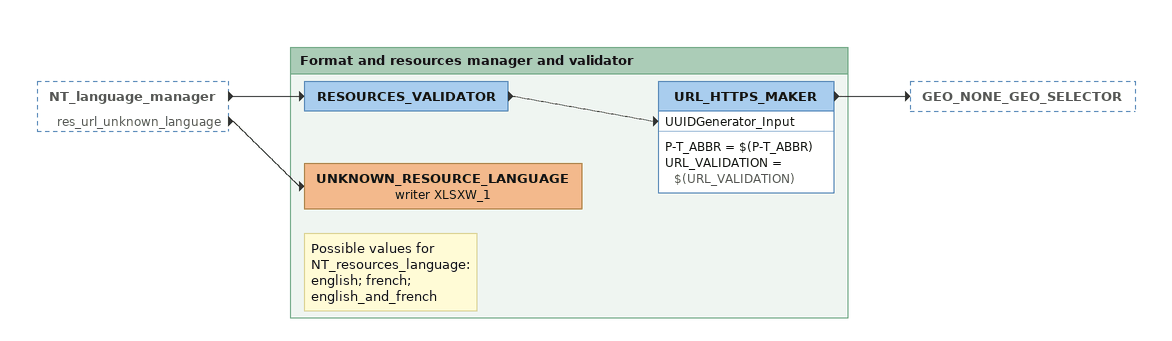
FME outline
NT_language_manager [outside]
    res_url_unknown_language -> UNKNOWN_RESOURCE_LANGUAGE (writer XLSXW_1)
    -> RESOURCES_VALIDATOR

Bookmark: Format and resources manager and validator
RESOURCES_VALIDATOR
    -> URL_HTTPS_MAKER [UUIDGenerator_Input]
URL_HTTPS_MAKER
    P-T_ABBR = $(P-T_ABBR)
    URL_VALIDATION = $(URL_VALIDATION)
    -> GEO_NONE_GEO_SELECTOR
Note: Possible values for NT_resources_language: / english; french; english_and_french
UNKNOWN_RESOURCE_LANGUAGE (writer XLSXW_1)
